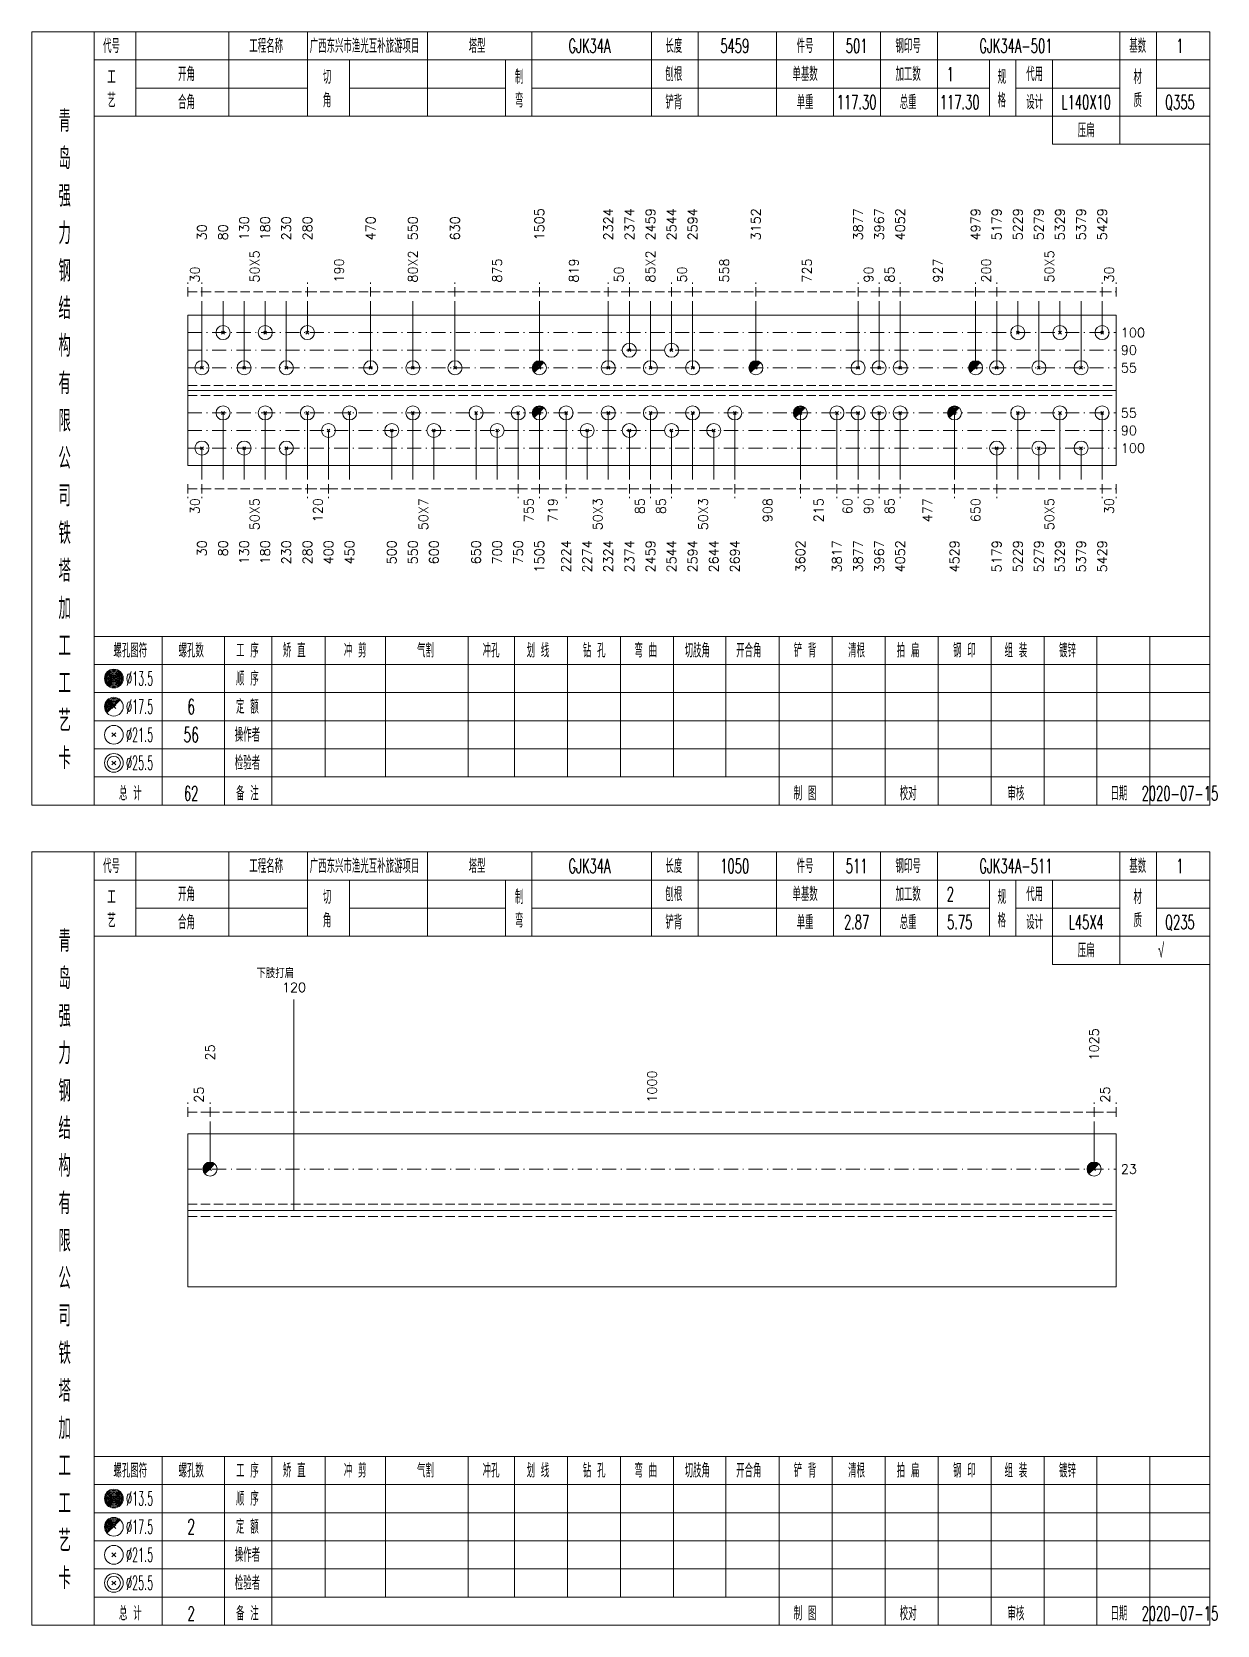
# Model space of a CAD drawing. Extents: x 0 to 2606, y -377 to 6479.
# Drawn here: x 1829.8 to 2082.7, y 4375 to 4715 of the extents above; entities that cross this region are included whole.
import ezdxf
from ezdxf.enums import TextEntityAlignment as Align

# ---------------------------------------------------------------- set-up
doc = ezdxf.new("R2010")
doc.units = 0
doc.header["$MEASUREMENT"] = 0
doc.linetypes.add('一点画线', pattern=[5.2, 3, -1, 0.2, -1])
doc.linetypes.add('虚线', pattern=[2.75, 2, -0.75])
doc.layers.get('0').update_dxf_attribs({"linetype": 'CONTINUOUS', "lineweight": 25})
for name, color, linetype, lineweight in [('1', 7, 'CONTINUOUS', 25), ('2', 7, 'CONTINUOUS', 25), ('4', 7, 'CONTINUOUS', 25)]:
    doc.layers.add(name, color=color, linetype=linetype, lineweight=lineweight)
doc.styles.get("Standard").update_dxf_attribs({"font": 'simplex.shx', "width": 0.7, "height": 3, "bigfont": 'gbhzfs.shx'})

msp = doc.modelspace()

# ---------------------------------------------------------------- linework, layer by layer
at = {"color": 8, "linetype": '虚线', "lineweight": 9}
for p, q in [((1863.1, 4658.5), (1863.1, 4661.5)), ((1866.1, 4658.5), (1866.1, 4661.5)), ((1866.1, 4658.5), (1866.1, 4661.5)), ((1888.6, 4658.5), (1888.6, 4661.5)), ((1888.6, 4658.5), (1888.6, 4661.5)), ((1902.1, 4658.5), (1902.1, 4661.5)), ((1902.1, 4658.5), (1902.1, 4661.5)), ((1920.1, 4658.5), (1920.1, 4661.5)), ((1920.1, 4658.5), (1920.1, 4661.5)), ((1938.1, 4658.5), (1938.1, 4661.5)), ((1938.1, 4658.5), (1938.1, 4661.5)), ((1952.81, 4658.5), (1952.81, 4661.5)), ((1952.81, 4658.5), (1952.81, 4661.5)), ((1957.31, 4658.5), (1957.31, 4661.5)), ((1957.31, 4658.5), (1957.31, 4661.5)), ((1966.31, 4658.5), (1966.31, 4661.5)), ((1966.31, 4658.5), (1966.31, 4661.5)), ((1970.81, 4658.5), (1970.81, 4661.5)), ((1970.81, 4658.5), (1970.81, 4661.5)), ((1984.31, 4658.5), (1984.31, 4661.5)), ((1984.31, 4658.5), (1984.31, 4661.5)), ((2006.11, 4658.5), (2006.11, 4661.5)), ((2006.11, 4658.5), (2006.11, 4661.5)), ((2010.61, 4658.5), (2010.61, 4661.5)), ((2010.61, 4658.5), (2010.61, 4661.5)), ((2015.11, 4658.5), (2015.11, 4661.5)), ((2015.11, 4658.5), (2015.11, 4661.5)), ((2031.2, 4658.5), (2031.2, 4661.5)), ((2031.2, 4658.5), (2031.2, 4661.5)), ((2035.7, 4658.5), (2035.7, 4661.5)), ((2035.7, 4658.5), (2035.7, 4661.5)), ((2058.2, 4658.5), (2058.2, 4661.5)), ((2058.2, 4658.5), (2058.2, 4661.5)), ((2061.2, 4658.5), (2061.2, 4661.5)), ((1863.1, 4659.5), (1866.1, 4659.5)), ((1866.1, 4659.5), (1888.6, 4659.5)), ((1888.6, 4659.5), (1902.1, 4659.5)), ((1902.1, 4659.5), (1920.1, 4659.5)), ((1920.1, 4659.5), (1938.1, 4659.5)), ((1938.1, 4659.5), (1952.81, 4659.5)), ((1952.81, 4659.5), (1957.31, 4659.5)), ((1957.31, 4659.5), (1966.31, 4659.5)), ((1966.31, 4659.5), (1970.81, 4659.5)), ((1970.81, 4659.5), (1984.31, 4659.5)), ((1984.31, 4659.5), (2006.11, 4659.5)), ((2006.11, 4659.5), (2010.61, 4659.5)), ((2010.61, 4659.5), (2015.11, 4659.5)), ((2015.11, 4659.5), (2031.2, 4659.5)), ((2031.2, 4659.5), (2035.7, 4659.5)), ((2035.7, 4659.5), (2058.2, 4659.5)), ((2058.2, 4659.5), (2061.2, 4659.5)), ((1863.1, 4618.5), (1863.1, 4615.5)), ((1863.1, 4617.5), (1866.1, 4617.5)), ((1866.1, 4618.5), (1866.1, 4615.5)), ((1866.1, 4618.5), (1866.1, 4615.5)), ((1866.1, 4617.5), (1888.6, 4617.5)), ((1888.6, 4618.5), (1888.6, 4615.5)), ((1888.6, 4618.5), (1888.6, 4615.5)), ((1888.6, 4617.5), (1893.1, 4617.5)), ((1893.1, 4618.5), (1893.1, 4615.5)), ((1893.1, 4618.5), (1893.1, 4615.5)), ((1893.1, 4617.5), (1933.6, 4617.5)), ((1933.6, 4618.5), (1933.6, 4615.5)), ((1933.6, 4618.5), (1933.6, 4615.5)), ((1933.6, 4617.5), (1938.1, 4617.5)), ((1938.1, 4618.5), (1938.1, 4615.5)), ((1938.1, 4618.5), (1938.1, 4615.5)), ((1938.1, 4617.5), (1943.81, 4617.5)), ((1943.81, 4618.5), (1943.81, 4615.5)), ((1943.81, 4618.5), (1943.81, 4615.5)), ((1943.81, 4617.5), (1957.31, 4617.5)), ((1957.31, 4618.5), (1957.31, 4615.5)), ((1957.31, 4618.5), (1957.31, 4615.5)), ((1957.31, 4617.5), (1961.81, 4617.5)), ((1961.81, 4618.5), (1961.81, 4615.5)), ((1961.81, 4618.5), (1961.81, 4615.5)), ((1961.81, 4617.5), (1966.31, 4617.5)), ((1966.31, 4618.5), (1966.31, 4615.5)), ((1966.31, 4618.5), (1966.31, 4615.5)), ((1966.31, 4617.5), (1979.81, 4617.5)), ((1979.81, 4618.5), (1979.81, 4615.5)), ((1979.81, 4618.5), (1979.81, 4615.5)), ((1979.81, 4617.5), (1993.81, 4617.5)), ((1993.81, 4618.5), (1993.81, 4615.5)), ((1993.81, 4618.5), (1993.81, 4615.5)), ((1993.81, 4617.5), (2001.61, 4617.5)), ((2001.61, 4618.5), (2001.61, 4615.5)), ((2001.61, 4618.5), (2001.61, 4615.5)), ((2001.61, 4617.5), (2006.11, 4617.5)), ((2006.11, 4618.5), (2006.11, 4615.5)), ((2006.11, 4618.5), (2006.11, 4615.5)), ((2006.11, 4617.5), (2010.61, 4617.5)), ((2010.61, 4618.5), (2010.61, 4615.5)), ((2010.61, 4618.5), (2010.61, 4615.5)), ((2010.61, 4617.5), (2015.11, 4617.5)), ((2015.11, 4618.5), (2015.11, 4615.5)), ((2015.11, 4618.5), (2015.11, 4615.5)), ((2015.11, 4617.5), (2026.7, 4617.5)), ((2026.7, 4618.5), (2026.7, 4615.5)), ((2026.7, 4618.5), (2026.7, 4615.5)), ((2026.7, 4617.5), (2035.7, 4617.5)), ((2035.7, 4618.5), (2035.7, 4615.5)), ((2035.7, 4618.5), (2035.7, 4615.5)), ((2035.7, 4617.5), (2058.2, 4617.5)), ((2058.2, 4618.5), (2058.2, 4615.5)), ((2058.2, 4618.5), (2058.2, 4615.5)), ((2058.2, 4617.5), (2061.2, 4617.5)), ((2061.2, 4618.5), (2061.2, 4615.5)), ((1863.1, 4483.5), (1863.1, 4486.5)), ((1867.82, 4483.5), (1867.82, 4486.5)), ((1867.82, 4483.5), (1867.82, 4486.5)), ((2056.48, 4483.5), (2056.48, 4486.5)), ((2056.48, 4483.5), (2056.48, 4486.5)), ((2061.2, 4483.5), (2061.2, 4486.5)), ((1863.1, 4484.5), (1867.82, 4484.5)), ((1867.82, 4484.5), (2056.48, 4484.5)), ((2056.48, 4484.5), (2061.2, 4484.5))]:
    msp.add_line(p, q, dxfattribs=at)
at = {"color": 7, "linetype": 'Continuous', "lineweight": 13}
for p, q in [((1866.1, 4643.32), (1866.1, 4657.5)), ((1870.6, 4650.82), (1870.6, 4657.5)), ((1875.1, 4643.32), (1875.1, 4657.5)), ((1879.6, 4650.82), (1879.6, 4657.5)), ((1884.1, 4643.32), (1884.1, 4657.5)), ((1888.6, 4650.82), (1888.6, 4657.5)), ((1902.1, 4643.32), (1902.1, 4657.5)), ((1911.1, 4643.32), (1911.1, 4657.5)), ((1920.1, 4643.32), (1920.1, 4657.5)), ((1938.1, 4643.32), (1938.1, 4657.5)), ((1952.81, 4643.32), (1952.81, 4657.5)), ((1957.31, 4647.07), (1957.31, 4657.5)), ((1961.81, 4643.32), (1961.81, 4657.5)), ((1966.31, 4647.07), (1966.31, 4657.5)), ((1970.81, 4643.32), (1970.81, 4657.5)), ((1984.31, 4643.32), (1984.31, 4657.5)), ((2006.11, 4643.32), (2006.11, 4657.5)), ((2010.61, 4643.32), (2010.61, 4657.5)), ((2015.11, 4643.32), (2015.11, 4657.5)), ((2031.2, 4643.32), (2031.2, 4657.5)), ((2035.7, 4643.32), (2035.7, 4657.5)), ((2040.2, 4650.82), (2040.2, 4657.5)), ((2044.7, 4643.32), (2044.7, 4657.5)), ((2049.2, 4650.82), (2049.2, 4657.5)), ((2053.7, 4643.32), (2053.7, 4657.5)), ((2058.2, 4650.82), (2058.2, 4657.5)), ((1870.3, 4650.52), (1870.9, 4651.12)), ((1870.9, 4650.52), (1870.3, 4651.12)), ((1879.3, 4650.52), (1879.9, 4651.12)), ((1879.9, 4650.52), (1879.3, 4651.12)), ((1888.3, 4650.52), (1888.9, 4651.12)), ((1888.9, 4650.52), (1888.3, 4651.12)), ((2039.9, 4650.52), (2040.5, 4651.12)), ((2040.5, 4650.52), (2039.9, 4651.12)), ((2048.9, 4650.52), (2049.5, 4651.12)), ((2049.5, 4650.52), (2048.9, 4651.12)), ((2057.9, 4650.52), (2058.5, 4651.12)), ((2058.5, 4650.52), (2057.9, 4651.12)), ((1957.01, 4646.77), (1957.61, 4647.37)), ((1957.61, 4646.77), (1957.01, 4647.37)), ((1966.01, 4646.77), (1966.61, 4647.37)), ((1966.61, 4646.77), (1966.01, 4647.37)), ((1865.8, 4643.02), (1866.4, 4643.62)), ((1866.4, 4643.02), (1865.8, 4643.62)), ((1874.8, 4643.02), (1875.4, 4643.62)), ((1875.4, 4643.02), (1874.8, 4643.62)), ((1883.8, 4643.02), (1884.4, 4643.62)), ((1884.4, 4643.02), (1883.8, 4643.62)), ((1901.8, 4643.02), (1902.4, 4643.62)), ((1902.4, 4643.02), (1901.8, 4643.62)), ((1910.8, 4643.02), (1911.4, 4643.62)), ((1911.4, 4643.02), (1910.8, 4643.62)), ((1919.8, 4643.02), (1920.4, 4643.62)), ((1920.4, 4643.02), (1919.8, 4643.62)), ((1952.51, 4643.02), (1953.11, 4643.62)), ((1953.11, 4643.02), (1952.51, 4643.62)), ((1961.51, 4643.02), (1962.11, 4643.62)), ((1962.11, 4643.02), (1961.51, 4643.62)), ((1970.51, 4643.02), (1971.11, 4643.62)), ((1971.11, 4643.02), (1970.51, 4643.62)), ((2005.81, 4643.02), (2006.41, 4643.62)), ((2006.41, 4643.02), (2005.81, 4643.62)), ((2010.31, 4643.02), (2010.91, 4643.62)), ((2010.91, 4643.02), (2010.31, 4643.62)), ((2014.81, 4643.02), (2015.41, 4643.62)), ((2015.41, 4643.02), (2014.81, 4643.62)), ((2035.4, 4643.02), (2036, 4643.62)), ((2036, 4643.02), (2035.4, 4643.62)), ((2044.4, 4643.02), (2045, 4643.62)), ((2045, 4643.02), (2044.4, 4643.62)), ((2053.4, 4643.02), (2054, 4643.62)), ((2054, 4643.02), (2053.4, 4643.62)), ((1870.6, 4633.68), (1870.6, 4619.5)), ((1879.6, 4633.68), (1879.6, 4619.5)), ((1888.6, 4633.68), (1888.6, 4619.5)), ((1897.6, 4633.68), (1897.6, 4619.5)), ((1911.1, 4633.68), (1911.1, 4619.5)), ((1924.6, 4633.68), (1924.6, 4619.5)), ((1933.6, 4633.68), (1933.6, 4619.5)), ((1938.1, 4633.68), (1938.1, 4619.5)), ((1943.81, 4633.68), (1943.81, 4619.5)), ((1952.81, 4633.68), (1952.81, 4619.5)), ((1961.81, 4633.68), (1961.81, 4619.5)), ((1970.81, 4633.68), (1970.81, 4619.5)), ((1979.81, 4633.68), (1979.81, 4619.5)), ((1993.81, 4633.68), (1993.81, 4619.5)), ((2001.61, 4633.68), (2001.61, 4619.5)), ((2006.11, 4633.68), (2006.11, 4619.5)), ((2010.61, 4633.68), (2010.61, 4619.5)), ((2015.11, 4633.68), (2015.11, 4619.5)), ((2026.7, 4633.68), (2026.7, 4619.5)), ((2040.2, 4633.68), (2040.2, 4619.5)), ((2049.2, 4633.68), (2049.2, 4619.5)), ((2058.2, 4633.68), (2058.2, 4619.5)), ((1893.1, 4629.93), (1893.1, 4619.5)), ((1906.6, 4629.93), (1906.6, 4619.5)), ((1915.6, 4629.93), (1915.6, 4619.5)), ((1929.1, 4629.93), (1929.1, 4619.5)), ((1948.31, 4629.93), (1948.31, 4619.5)), ((1957.31, 4629.93), (1957.31, 4619.5)), ((1966.31, 4629.93), (1966.31, 4619.5)), ((1975.31, 4629.93), (1975.31, 4619.5)), ((1866.1, 4626.18), (1866.1, 4619.5)), ((1875.1, 4626.18), (1875.1, 4619.5)), ((1884.1, 4626.18), (1884.1, 4619.5)), ((2035.7, 4626.18), (2035.7, 4619.5)), ((2044.7, 4626.18), (2044.7, 4619.5)), ((2053.7, 4626.18), (2053.7, 4619.5)), ((1867.82, 4472.33), (1867.82, 4482.5)), ((2056.48, 4472.33), (2056.48, 4482.5))]:
    msp.add_line(p, q, dxfattribs=at)
at = {"color": 7, "linetype": 'Continuous', "lineweight": 18}
for p, q in [((1863.1, 4654.57), (1863.1, 4622.43)), ((1863.1, 4654.57), (2061.2, 4654.57)), ((2061.2, 4654.57), (2061.2, 4622.43)), ((1863.1, 4638.5), (2061.2, 4638.5)), ((1863.1, 4479.83), (1863.1, 4447.17)), ((1863.1, 4479.83), (2061.2, 4479.83)), ((2061.2, 4479.83), (2061.2, 4447.17)), ((1863.1, 4463.5), (2061.2, 4463.5))]:
    msp.add_line(p, q, dxfattribs=at)
at = {"color": 3, "linetype": '一点画线', "lineweight": 13}
for p, q in [((1863.1, 4650.82), (2061.2, 4650.82)), ((1863.1, 4647.07), (2061.2, 4647.07)), ((1863.1, 4643.32), (2061.2, 4643.32)), ((1863.1, 4633.68), (2061.2, 4633.68)), ((1863.1, 4629.93), (2061.2, 4629.93)), ((1863.1, 4626.18), (2061.2, 4626.18)), ((1863.1, 4472.33), (2061.2, 4472.33))]:
    msp.add_line(p, q, dxfattribs=at)
at = {"color": 7, "linetype": 'Continuous', "lineweight": 0}
for p, q in [((1937.8, 4643.02), (1938.4, 4643.62)), ((1937.8, 4643.62), (1938.4, 4643.02)), ((1984.01, 4643.02), (1984.61, 4643.62)), ((1984.01, 4643.62), (1984.61, 4643.02)), ((2030.9, 4643.02), (2031.5, 4643.62)), ((2030.9, 4643.62), (2031.5, 4643.02)), ((1867.52, 4472.03), (1868.12, 4472.63)), ((1867.52, 4472.63), (1868.12, 4472.03)), ((2056.18, 4472.03), (2056.78, 4472.63)), ((2056.18, 4472.63), (2056.78, 4472.03))]:
    msp.add_line(p, q, dxfattribs=at)
at = {"color": 1, "linetype": '虚线', "lineweight": 18}
for p, q in [((1863.1, 4639.57), (2061.2, 4639.57)), ((1863.1, 4637.43), (2061.2, 4637.43)), ((1863.1, 4464.83), (2061.2, 4464.83)), ((1863.1, 4462.17), (2061.2, 4462.17))]:
    msp.add_line(p, q, dxfattribs=at)
at = {"color": 7, "linetype": 'Continuous', "lineweight": 13}
for centre in [(1870.6, 4650.82), (1879.6, 4650.82), (1888.6, 4650.82), (2040.2, 4650.82), (2049.2, 4650.82), (2058.2, 4650.82), (1957.31, 4647.07), (1966.31, 4647.07), (1866.1, 4643.32), (1875.1, 4643.32), (1884.1, 4643.32), (1902.1, 4643.32), (1911.1, 4643.32), (1920.1, 4643.32), (1938.1, 4643.32), (1952.81, 4643.32), (1961.81, 4643.32), (1970.81, 4643.32), (1984.31, 4643.32), (2006.11, 4643.32), (2010.61, 4643.32), (2015.11, 4643.32), (2031.2, 4643.32), (2035.7, 4643.32), (2044.7, 4643.32), (2053.7, 4643.32), (1867.82, 4472.33), (2056.48, 4472.33)]:
    msp.add_circle(centre, 1.5, dxfattribs=at)
for centre, radius in [((1938.1, 4643.32), 1.35), ((1938.1, 4643.32), 1.2), ((1984.31, 4643.32), 1.35), ((1984.31, 4643.32), 1.2), ((2031.2, 4643.32), 1.35), ((2031.2, 4643.32), 1.2), ((1938.1, 4643.32), 1.05), ((1938.1, 4643.32), 0.9), ((1938.1, 4643.32), 0.75), ((1938.1, 4643.32), 0.6), ((1938.1, 4643.32), 0.45), ((1938.1, 4643.32), 0.3), ((1938.1, 4643.32), 0.15), ((1984.31, 4643.32), 1.05), ((1984.31, 4643.32), 0.9), ((1984.31, 4643.32), 0.75), ((1984.31, 4643.32), 0.6), ((1984.31, 4643.32), 0.45), ((1984.31, 4643.32), 0.3), ((1984.31, 4643.32), 0.15), ((2031.2, 4643.32), 1.05), ((2031.2, 4643.32), 0.9), ((2031.2, 4643.32), 0.75), ((2031.2, 4643.32), 0.6), ((2031.2, 4643.32), 0.45), ((2031.2, 4643.32), 0.3), ((2031.2, 4643.32), 0.15), ((1867.82, 4472.33), 1.35), ((1867.82, 4472.33), 1.2), ((1867.82, 4472.33), 1.05), ((1867.82, 4472.33), 0.9), ((1867.82, 4472.33), 0.75), ((1867.82, 4472.33), 0.6), ((1867.82, 4472.33), 0.45), ((1867.82, 4472.33), 0.3), ((1867.82, 4472.33), 0.15), ((2056.48, 4472.33), 1.35), ((2056.48, 4472.33), 1.2), ((2056.48, 4472.33), 1.05), ((2056.48, 4472.33), 0.9), ((2056.48, 4472.33), 0.75), ((2056.48, 4472.33), 0.6), ((2056.48, 4472.33), 0.45), ((2056.48, 4472.33), 0.3), ((2056.48, 4472.33), 0.15)]:
    msp.add_arc(centre, radius, 45, 225, dxfattribs=at)
at = {"layer": '1', "color": 7, "linetype": 'Continuous', "lineweight": 13}
for p, q in [((1870.3, 4633.38), (1870.9, 4633.98)), ((1870.9, 4633.38), (1870.3, 4633.98)), ((1879.3, 4633.38), (1879.9, 4633.98)), ((1879.9, 4633.38), (1879.3, 4633.98)), ((1888.3, 4633.38), (1888.9, 4633.98)), ((1888.9, 4633.38), (1888.3, 4633.98)), ((1897.3, 4633.38), (1897.9, 4633.98)), ((1897.9, 4633.38), (1897.3, 4633.98)), ((1910.8, 4633.38), (1911.4, 4633.98)), ((1911.4, 4633.38), (1910.8, 4633.98)), ((1924.3, 4633.38), (1924.9, 4633.98)), ((1924.9, 4633.38), (1924.3, 4633.98)), ((1933.3, 4633.38), (1933.9, 4633.98)), ((1933.9, 4633.38), (1933.3, 4633.98)), ((1943.51, 4633.38), (1944.11, 4633.98)), ((1944.11, 4633.38), (1943.51, 4633.98)), ((1952.51, 4633.38), (1953.11, 4633.98)), ((1953.11, 4633.38), (1952.51, 4633.98)), ((1961.51, 4633.38), (1962.11, 4633.98)), ((1962.11, 4633.38), (1961.51, 4633.98)), ((1970.51, 4633.38), (1971.11, 4633.98)), ((1971.11, 4633.38), (1970.51, 4633.98)), ((1979.51, 4633.38), (1980.11, 4633.98)), ((1980.11, 4633.38), (1979.51, 4633.98)), ((2001.31, 4633.38), (2001.91, 4633.98)), ((2001.91, 4633.38), (2001.31, 4633.98)), ((2005.81, 4633.38), (2006.41, 4633.98)), ((2006.41, 4633.38), (2005.81, 4633.98)), ((2010.31, 4633.38), (2010.91, 4633.98)), ((2010.91, 4633.38), (2010.31, 4633.98)), ((2014.81, 4633.38), (2015.41, 4633.98)), ((2015.41, 4633.38), (2014.81, 4633.98)), ((2039.9, 4633.38), (2040.5, 4633.98)), ((2040.5, 4633.38), (2039.9, 4633.98)), ((2048.9, 4633.38), (2049.5, 4633.98)), ((2049.5, 4633.38), (2048.9, 4633.98)), ((2057.9, 4633.38), (2058.5, 4633.98)), ((2058.5, 4633.38), (2057.9, 4633.98)), ((1892.8, 4629.63), (1893.4, 4630.23)), ((1893.4, 4629.63), (1892.8, 4630.23)), ((1906.3, 4629.63), (1906.9, 4630.23)), ((1906.9, 4629.63), (1906.3, 4630.23)), ((1915.3, 4629.63), (1915.9, 4630.23)), ((1915.9, 4629.63), (1915.3, 4630.23)), ((1928.8, 4629.63), (1929.4, 4630.23)), ((1929.4, 4629.63), (1928.8, 4630.23)), ((1948.01, 4629.63), (1948.61, 4630.23)), ((1948.61, 4629.63), (1948.01, 4630.23)), ((1957.01, 4629.63), (1957.61, 4630.23)), ((1957.61, 4629.63), (1957.01, 4630.23)), ((1966.01, 4629.63), (1966.61, 4630.23)), ((1966.61, 4629.63), (1966.01, 4630.23)), ((1975.01, 4629.63), (1975.61, 4630.23)), ((1975.61, 4629.63), (1975.01, 4630.23)), ((1865.8, 4625.88), (1866.4, 4626.48)), ((1866.4, 4625.88), (1865.8, 4626.48)), ((1874.8, 4625.88), (1875.4, 4626.48)), ((1875.4, 4625.88), (1874.8, 4626.48)), ((1883.8, 4625.88), (1884.4, 4626.48)), ((1884.4, 4625.88), (1883.8, 4626.48)), ((2035.4, 4625.88), (2036, 4626.48)), ((2036, 4625.88), (2035.4, 4626.48)), ((2044.4, 4625.88), (2045, 4626.48)), ((2045, 4625.88), (2044.4, 4626.48)), ((2053.4, 4625.88), (2054, 4626.48)), ((2054, 4625.88), (2053.4, 4626.48))]:
    msp.add_line(p, q, dxfattribs=at)
at = {"layer": '1', "color": 7, "linetype": 'Continuous', "lineweight": 0}
for p, q in [((1937.8, 4633.38), (1938.4, 4633.98)), ((1937.8, 4633.98), (1938.4, 4633.38)), ((1993.51, 4633.38), (1994.11, 4633.98)), ((1993.51, 4633.98), (1994.11, 4633.38)), ((2026.4, 4633.38), (2027, 4633.98)), ((2026.4, 4633.98), (2027, 4633.38))]:
    msp.add_line(p, q, dxfattribs=at)
at = {"layer": '1', "color": 7, "linetype": 'Continuous', "lineweight": 18}
for p, q in [((1863.1, 4622.43), (2061.2, 4622.43)), ((1863.1, 4447.17), (2061.2, 4447.17))]:
    msp.add_line(p, q, dxfattribs=at)
at = {"layer": '1', "color": 7, "linetype": 'Continuous', "lineweight": 13}
for centre in [(1870.6, 4633.68), (1879.6, 4633.68), (1888.6, 4633.68), (1897.6, 4633.68), (1911.1, 4633.68), (1924.6, 4633.68), (1933.6, 4633.68), (1938.1, 4633.68), (1943.81, 4633.68), (1952.81, 4633.68), (1961.81, 4633.68), (1970.81, 4633.68), (1979.81, 4633.68), (1993.81, 4633.68), (2001.61, 4633.68), (2006.11, 4633.68), (2010.61, 4633.68), (2015.11, 4633.68), (2026.7, 4633.68), (2040.2, 4633.68), (2049.2, 4633.68), (2058.2, 4633.68), (1893.1, 4629.93), (1906.6, 4629.93), (1915.6, 4629.93), (1929.1, 4629.93), (1948.31, 4629.93), (1957.31, 4629.93), (1966.31, 4629.93), (1975.31, 4629.93), (1866.1, 4626.18), (1875.1, 4626.18), (1884.1, 4626.18), (2035.7, 4626.18), (2044.7, 4626.18), (2053.7, 4626.18)]:
    msp.add_circle(centre, 1.5, dxfattribs=at)
for centre, radius in [((1938.1, 4633.68), 1.35), ((1938.1, 4633.68), 1.2), ((1938.1, 4633.68), 1.05), ((1938.1, 4633.68), 0.9), ((1938.1, 4633.68), 0.75), ((1938.1, 4633.68), 0.6), ((1993.81, 4633.68), 1.35), ((1993.81, 4633.68), 1.2), ((1993.81, 4633.68), 1.05), ((1993.81, 4633.68), 0.9), ((1993.81, 4633.68), 0.75), ((1993.81, 4633.68), 0.6), ((2026.7, 4633.68), 1.35), ((2026.7, 4633.68), 1.2), ((2026.7, 4633.68), 1.05), ((2026.7, 4633.68), 0.9), ((2026.7, 4633.68), 0.75), ((2026.7, 4633.68), 0.6), ((1938.1, 4633.68), 0.45), ((1938.1, 4633.68), 0.3), ((1938.1, 4633.68), 0.15), ((1993.81, 4633.68), 0.45), ((1993.81, 4633.68), 0.3), ((1993.81, 4633.68), 0.15), ((2026.7, 4633.68), 0.45), ((2026.7, 4633.68), 0.3), ((2026.7, 4633.68), 0.15)]:
    msp.add_arc(centre, radius, 45, 225, dxfattribs=at)
at = {"layer": '2', "color": 7, "linetype": 'Continuous', "lineweight": 13}
msp.add_line((1885.74, 4463.5), (1885.74, 4508.5), dxfattribs=at)
at = {"layer": '4', "color": 1, "linetype": 'Continuous', "lineweight": 18}
for p, q in [((1843.1, 4550), (1843.1, 4715)), ((1852, 4697), (1852, 4715)), ((1871.8, 4697), (1871.8, 4715)), ((1888.6, 4697), (1888.6, 4715)), ((1914.2, 4697), (1914.2, 4715)), ((1936.5, 4697), (1936.5, 4715)), ((1962, 4697), (1962, 4715)), ((1972, 4697), (1972, 4715)), ((1988.7, 4697), (1988.7, 4715)), ((2000.9, 4697), (2000.9, 4715)), ((2010.9, 4697), (2010.9, 4715)), ((2023.1, 4697), (2023.1, 4715)), ((2062, 4691), (2062, 4715)), ((2069.8, 4697), (2069.8, 4715)), ((1843.1, 4709), (2081.2, 4709)), ((1897.6, 4697), (1897.6, 4709)), ((1930.9, 4697), (1930.9, 4709)), ((2034.2, 4697), (2034.2, 4709)), ((2039.8, 4697), (2039.8, 4709)), ((2047.6, 4691), (2047.6, 4709)), ((1852, 4703), (1888.6, 4703)), ((1897.6, 4703), (1930.9, 4703)), ((1936.5, 4703), (2034.2, 4703)), ((2039.8, 4703), (2062, 4703)), ((2069.8, 4703), (2081.2, 4703)), ((1843.1, 4697), (2081.2, 4697)), ((2047.6, 4691), (2081.2, 4691)), ((1843.1, 4586), (2081.2, 4586)), ((1857.6, 4550), (1857.6, 4586)), ((1870.9, 4550), (1870.9, 4586)), ((1881, 4550), (1881, 4586)), ((1892.4, 4556), (1892.4, 4586)), ((1905.3, 4556), (1905.3, 4586)), ((1922.9, 4556), (1922.9, 4586)), ((1932.8, 4556), (1932.8, 4586)), ((1944.1, 4556), (1944.1, 4586)), ((1955.4, 4556), (1955.4, 4586)), ((1966.7, 4556), (1966.7, 4586)), ((1977.9, 4556), (1977.9, 4586)), ((1989.3, 4556), (1989.3, 4586)), ((2000.6, 4556), (2000.6, 4586)), ((2011.9, 4556), (2011.9, 4586)), ((2023.2, 4556), (2023.2, 4586)), ((2034.5, 4556), (2034.5, 4586)), ((2045.8, 4556), (2045.8, 4586)), ((2057.1, 4556), (2057.1, 4586)), ((2068.4, 4556), (2068.4, 4586)), ((1843.1, 4580), (2081.2, 4580)), ((1843.1, 4574), (2081.2, 4574)), ((1843.1, 4568), (2081.2, 4568)), ((1843.1, 4562), (2081.2, 4562)), ((1843.1, 4556), (2081.2, 4556)), ((1989.3, 4550), (1989.3, 4556)), ((2000.6, 4550), (2000.6, 4556)), ((2011.9, 4550), (2011.9, 4556)), ((2023.2, 4550), (2023.2, 4556)), ((2034.5, 4550), (2034.5, 4556)), ((2045.8, 4550), (2045.8, 4556)), ((2057.1, 4550), (2057.1, 4556)), ((2068.4, 4550), (2068.4, 4556)), ((1843.1, 4375), (1843.1, 4540)), ((1852, 4522), (1852, 4540)), ((1871.8, 4522), (1871.8, 4540)), ((1888.6, 4522), (1888.6, 4540)), ((1914.2, 4522), (1914.2, 4540)), ((1936.5, 4522), (1936.5, 4540)), ((1962, 4522), (1962, 4540)), ((1972, 4522), (1972, 4540)), ((1988.7, 4522), (1988.7, 4540)), ((2000.9, 4522), (2000.9, 4540)), ((2010.9, 4522), (2010.9, 4540)), ((2023.1, 4522), (2023.1, 4540)), ((2062, 4516), (2062, 4540)), ((2069.8, 4522), (2069.8, 4540)), ((1843.1, 4534), (2081.2, 4534)), ((1897.6, 4522), (1897.6, 4534)), ((1930.9, 4522), (1930.9, 4534)), ((2034.2, 4522), (2034.2, 4534)), ((2039.8, 4522), (2039.8, 4534)), ((2047.6, 4516), (2047.6, 4534)), ((1852, 4528), (1888.6, 4528)), ((1897.6, 4528), (1930.9, 4528)), ((1936.5, 4528), (2034.2, 4528)), ((2039.8, 4528), (2062, 4528)), ((2069.8, 4528), (2081.2, 4528)), ((1843.1, 4522), (2081.2, 4522)), ((2047.6, 4516), (2081.2, 4516)), ((1843.1, 4411), (2081.2, 4411)), ((1857.6, 4375), (1857.6, 4411)), ((1870.9, 4375), (1870.9, 4411)), ((1881, 4375), (1881, 4411)), ((1892.4, 4381), (1892.4, 4411)), ((1905.3, 4381), (1905.3, 4411)), ((1922.9, 4381), (1922.9, 4411)), ((1932.8, 4381), (1932.8, 4411)), ((1944.1, 4381), (1944.1, 4411)), ((1955.4, 4381), (1955.4, 4411)), ((1966.7, 4381), (1966.7, 4411)), ((1977.9, 4381), (1977.9, 4411)), ((1989.3, 4381), (1989.3, 4411)), ((2000.6, 4381), (2000.6, 4411)), ((2011.9, 4381), (2011.9, 4411)), ((2023.2, 4381), (2023.2, 4411)), ((2034.5, 4381), (2034.5, 4411)), ((2045.8, 4381), (2045.8, 4411)), ((2057.1, 4381), (2057.1, 4411)), ((2068.4, 4381), (2068.4, 4411)), ((1843.1, 4405), (2081.2, 4405)), ((1843.1, 4399), (2081.2, 4399)), ((1843.1, 4393), (2081.2, 4393)), ((1843.1, 4387), (2081.2, 4387)), ((1843.1, 4381), (2081.2, 4381)), ((1989.3, 4375), (1989.3, 4381)), ((2000.6, 4375), (2000.6, 4381)), ((2011.9, 4375), (2011.9, 4381)), ((2023.2, 4375), (2023.2, 4381)), ((2034.5, 4375), (2034.5, 4381)), ((2045.8, 4375), (2045.8, 4381)), ((2057.1, 4375), (2057.1, 4381)), ((2068.4, 4375), (2068.4, 4381))]:
    msp.add_line(p, q, dxfattribs=at)
at = {"layer": '4', "color": 7, "linetype": 'Continuous', "lineweight": 13}
for p, q in [((1847.1, 4576.8), (1847.5, 4577.2)), ((1847.5, 4576.8), (1847.1, 4577.2)), ((1846.9, 4564.6), (1847.7, 4565.4)), ((1847.7, 4564.6), (1846.9, 4565.4)), ((1846.9, 4558.6), (1847.7, 4559.4)), ((1847.7, 4558.6), (1846.9, 4559.4)), ((1847.1, 4401.8), (1847.5, 4402.2)), ((1847.5, 4401.8), (1847.1, 4402.2)), ((1846.9, 4389.6), (1847.7, 4390.4)), ((1847.7, 4389.6), (1846.9, 4390.4)), ((1846.9, 4383.6), (1847.7, 4384.4)), ((1847.7, 4383.6), (1846.9, 4384.4))]:
    msp.add_line(p, q, dxfattribs=at)
at = {"layer": '4', "color": 7, "linetype": 'Continuous', "lineweight": 0}
for p, q in [((1846.9, 4570.6), (1847.7, 4571.4)), ((1846.9, 4571.4), (1847.7, 4570.6)), ((1846.9, 4395.6), (1847.7, 4396.4)), ((1846.9, 4396.4), (1847.7, 4395.6))]:
    msp.add_line(p, q, dxfattribs=at)
at = {"layer": '4', "color": 1, "linetype": 'Continuous', "lineweight": 18}
for points in [[(1829.8, 4715), (1829.8, 4550), (2081.2, 4550), (2081.2, 4715)], [(1829.8, 4540), (1829.8, 4375), (2081.2, 4375), (2081.2, 4540)]]:
    msp.add_lwpolyline(points, close=True, dxfattribs=at)
at = {"layer": '4', "color": 7, "linetype": 'Continuous', "lineweight": 13}
for centre, radius in [((1847.3, 4577), 2), ((1847.3, 4577), 1.8), ((1847.3, 4577), 1.6), ((1847.3, 4577), 1.4), ((1847.3, 4577), 1.2), ((1847.3, 4577), 1), ((1847.3, 4577), 0.8), ((1847.3, 4577), 0.6), ((1847.3, 4577), 0.4), ((1847.3, 4577), 0.2), ((1847.3, 4571), 2), ((1847.3, 4565), 2), ((1847.3, 4559), 2), ((1847.3, 4559), 1.4), ((1847.3, 4402), 2), ((1847.3, 4402), 1.8), ((1847.3, 4402), 1.6), ((1847.3, 4402), 1.4), ((1847.3, 4402), 1.2), ((1847.3, 4402), 1), ((1847.3, 4402), 0.8), ((1847.3, 4402), 0.6), ((1847.3, 4402), 0.4), ((1847.3, 4402), 0.2), ((1847.3, 4396), 2), ((1847.3, 4390), 2), ((1847.3, 4384), 2), ((1847.3, 4384), 1.4)]:
    msp.add_circle(centre, radius, dxfattribs=at)
for centre, radius in [((1847.3, 4571), 1.8), ((1847.3, 4571), 1.6), ((1847.3, 4571), 1.4), ((1847.3, 4571), 1.2), ((1847.3, 4571), 1), ((1847.3, 4571), 0.8), ((1847.3, 4571), 0.6), ((1847.3, 4571), 0.4), ((1847.3, 4571), 0.2), ((1847.3, 4396), 1.8), ((1847.3, 4396), 1.6), ((1847.3, 4396), 1.4), ((1847.3, 4396), 1.2), ((1847.3, 4396), 1), ((1847.3, 4396), 0.8), ((1847.3, 4396), 0.6), ((1847.3, 4396), 0.4), ((1847.3, 4396), 0.2)]:
    msp.add_arc(centre, radius, 45, 225, dxfattribs=at)

# ---------------------------------------------------------------- texts
at = {"color": 7, "linetype": 'Continuous', "lineweight": 13}
for s, p in [('130', (1875.1, 4670.5)), ('180', (1879.6, 4670.5)), ('230', (1884.1, 4670.5)), ('280', (1888.6, 4670.5)), ('470', (1902.1, 4670.5)), ('550', (1911.1, 4670.5)), ('630', (1920.1, 4670.5)), ('1505', (1938.1, 4670.5)), ('2324', (1952.81, 4670.5)), ('2374', (1957.31, 4670.5)), ('2459', (1961.81, 4670.5)), ('2544', (1966.31, 4670.5)), ('2594', (1970.81, 4670.5)), ('3152', (1984.31, 4670.5)), ('3877', (2006.11, 4670.5)), ('3967', (2010.61, 4670.5)), ('4052', (2015.11, 4670.5)), ('4979', (2031.2, 4670.5)), ('5179', (2035.7, 4670.5)), ('5229', (2040.2, 4670.5)), ('5279', (2044.7, 4670.5)), ('5329', (2049.2, 4670.5)), ('5379', (2053.7, 4670.5)), ('5429', (2058.2, 4670.5)), ('30', (1866.1, 4670.5)), ('80', (1870.6, 4670.5)), ('1025', (2056.48, 4495.5)), ('25', (1867.82, 4495.5))]:
    msp.add_text(s, height=2, rotation=90, dxfattribs=at).set_placement(p, align=Align.MIDDLE_LEFT)
at = {"color": 8, "linetype": 'Continuous', "lineweight": 9}
for s, p in [('50X5', (1877.35, 4661.5)), ('190', (1895.35, 4661.5)), ('80X2', (1911.1, 4661.5)), ('875', (1929.1, 4661.5)), ('819', (1945.45, 4661.5)), ('85X2', (1961.81, 4661.5)), ('558', (1977.56, 4661.5)), ('725', (1995.21, 4661.5)), ('927', (2023.16, 4661.5)), ('200', (2033.45, 4661.5)), ('50X5', (2046.95, 4661.5)), ('30', (1864.6, 4661.5)), ('50', (1955.06, 4661.5)), ('50', (1968.56, 4661.5)), ('90', (2008.36, 4661.5)), ('85', (2012.86, 4661.5)), ('30', (2059.7, 4661.5)), ('1000', (1962.15, 4486.5)), ('25', (1865.46, 4486.5)), ('25', (2058.84, 4486.5))]:
    msp.add_text(s, height=2, rotation=90, dxfattribs=at).set_placement(p, align=Align.MIDDLE_LEFT)
at = {"color": 7, "linetype": 'Continuous', "lineweight": 13}
for s, p in [('100', (2062.2, 4650.82)), ('90', (2062.2, 4647.07)), ('55', (2062.2, 4643.32)), ('55', (2062.2, 4633.68)), ('90', (2062.2, 4629.93)), ('100', (2062.2, 4626.18)), ('23', (2062.2, 4472.33))]:
    msp.add_text(s, height=2, dxfattribs=at).set_placement(p, align=Align.MIDDLE_LEFT)
at = {"color": 8, "linetype": 'Continuous', "lineweight": 9}
for s, p in [('30', (1864.6, 4615.5)), ('50X5', (1877.35, 4615.5)), ('120', (1890.85, 4615.5)), ('50X7', (1913.35, 4615.5)), ('755', (1935.85, 4615.5)), ('719', (1940.95, 4615.5)), ('50X3', (1950.56, 4615.5)), ('85', (1959.56, 4615.5)), ('85', (1964.06, 4615.5)), ('50X3', (1973.06, 4615.5)), ('908', (1986.81, 4615.5)), ('215', (1997.71, 4615.5)), ('60', (2003.86, 4615.5)), ('90', (2008.36, 4615.5)), ('85', (2012.86, 4615.5)), ('477', (2020.91, 4615.5)), ('650', (2031.2, 4615.5)), ('50X5', (2046.95, 4615.5)), ('30', (2059.7, 4615.5))]:
    msp.add_text(s, height=2, rotation=90, dxfattribs=at).set_placement(p, align=Align.MIDDLE_RIGHT)
at = {"layer": '1', "color": 7, "linetype": 'Continuous', "lineweight": 13}
for s, p in [('30', (1866.1, 4606.5)), ('80', (1870.6, 4606.5)), ('130', (1875.1, 4606.5)), ('180', (1879.6, 4606.5)), ('230', (1884.1, 4606.5)), ('280', (1888.6, 4606.5)), ('400', (1893.1, 4606.5)), ('450', (1897.6, 4606.5)), ('500', (1906.6, 4606.5)), ('550', (1911.1, 4606.5)), ('600', (1915.6, 4606.5)), ('650', (1924.6, 4606.5)), ('700', (1929.1, 4606.5)), ('750', (1933.6, 4606.5)), ('1505', (1938.1, 4606.5)), ('2224', (1943.81, 4606.5)), ('2274', (1948.31, 4606.5)), ('2324', (1952.81, 4606.5)), ('2374', (1957.31, 4606.5)), ('2459', (1961.81, 4606.5)), ('2544', (1966.31, 4606.5)), ('2594', (1970.81, 4606.5)), ('2644', (1975.31, 4606.5)), ('2694', (1979.81, 4606.5)), ('3602', (1993.81, 4606.5)), ('3817', (2001.61, 4606.5)), ('3877', (2006.11, 4606.5)), ('3967', (2010.61, 4606.5)), ('4052', (2015.11, 4606.5)), ('4529', (2026.7, 4606.5)), ('5179', (2035.7, 4606.5)), ('5229', (2040.2, 4606.5)), ('5279', (2044.7, 4606.5)), ('5329', (2049.2, 4606.5)), ('5379', (2053.7, 4606.5)), ('5429', (2058.2, 4606.5))]:
    msp.add_text(s, height=2, rotation=90, dxfattribs=at).set_placement(p, align=Align.MIDDLE_RIGHT)
at = {"layer": '2', "color": 7, "linetype": 'Continuous', "lineweight": 13}
for s, p in [('下肢打扁', (1881.74, 4512.5)), ('120', (1885.74, 4509.5))]:
    msp.add_text(s, height=2, dxfattribs=at).set_placement(p, align=Align.BOTTOM_CENTER)
at = {"layer": '4', "color": 1, "linetype": 'Continuous', "lineweight": 13}
for s, height, width, p in [('代号', 3, 0.6, (1846.8, 4712)), ('工程名称', 3, 0.6, (1879.8, 4712)), ('广西东兴市渔光互补旅游项目', 3, 0.6, (1900.8, 4712)), ('塔型', 3, 0.6, (1924.8, 4712)), ('GJK34A', 3, 0.6, (1948.8, 4712)), ('长度', 3, 0.6, (1966.8, 4712)), ('5459', 3, 0.6, (1979.8, 4712)), ('件号', 3, 0.6, (1994.8, 4712)), ('501', 3, 0.6, (2005.8, 4712)), ('钢印号', 3, 0.6, (2016.8, 4712)), ('GJK34A-501', 3, 0.6, (2039.8, 4712)), ('基数', 3, 0.6, (2065.8, 4712)), ('1', 3, 0.6, (2074.8, 4712)), ('工', 3, 0.6, (1846.8, 4705.4)), ('开角', 3, 0.6, (1862.8, 4706)), ('切', 3, 0.6, (1892.8, 4705.4)), ('制', 3, 0.6, (1933.8, 4705.4)), ('刨根', 3, 0.6, (1966.8, 4706)), ('单基数', 3, 0.6, (1994.8, 4706)), ('加工数', 3, 0.6, (2016.8, 4706)), ('1', 3, 0.6, (2025.8, 4706)), ('规', 3, 0.6, (2036.8, 4705.4)), ('代用', 3, 0.6, (2043.8, 4706)), ('材', 3, 0.6, (2065.8, 4705.4)), ('艺', 3, 0.6, (1846.8, 4700.4)), ('角', 3, 0.6, (1892.8, 4700.4)), ('弯', 3, 0.6, (1933.8, 4700.4)), ('格', 3, 0.6, (2036.8, 4700.4)), ('合角', 3, 0.6, (1862.8, 4700)), ('铲背', 3, 0.6, (1966.8, 4700)), ('单重', 3, 0.6, (1994.8, 4700)), ('117.30', 3, 0.6, (2005.8, 4700)), ('总重', 3, 0.6, (2016.8, 4700)), ('117.30', 3, 0.6, (2027.8, 4700)), ('设计', 3, 0.6, (2043.8, 4700)), ('L140X10', 3, 0.6, (2054.8, 4700)), ('质', 3, 0.6, (2065.8, 4700.4)), ('Q355', 3, 0.6, (2074.8, 4700)), ('青', 4.6, 0.8, (1836.8, 4696)), ('压扁', 3, 0.6, (2054.8, 4694)), ('岛', 4.6, 0.8, (1836.8, 4688)), ('强', 4.6, 0.8, (1836.8, 4680)), ('力', 4.6, 0.8, (1836.8, 4672)), ('钢', 4.6, 0.8, (1836.8, 4664)), ('结', 4.6, 0.8, (1836.8, 4656)), ('构', 4.6, 0.8, (1836.8, 4648)), ('有', 4.6, 0.8, (1836.8, 4640)), ('限', 4.6, 0.8, (1836.8, 4632)), ('公', 4.6, 0.8, (1836.8, 4624)), ('司', 4.6, 0.8, (1836.8, 4616)), ('铁', 4.6, 0.8, (1836.8, 4608)), ('塔', 4.6, 0.8, (1836.8, 4600)), ('加', 4.6, 0.8, (1836.8, 4592)), ('工', 4.6, 0.8, (1836.8, 4584)), ('螺孔图符', 3, 0.6, (1850.8, 4583)), ('螺孔数', 3, 0.6, (1863.8, 4583)), ('工 序', 3, 0.6, (1875.8, 4583)), ('矫 直', 3, 0.6, (1885.8, 4583)), ('冲 剪', 3, 0.6, (1898.8, 4583)), ('气割', 3, 0.6, (1913.8, 4583)), ('冲孔', 3, 0.6, (1927.8, 4583)), ('划 线', 3, 0.6, (1937.8, 4583)), ('钻 孔', 3, 0.6, (1949.8, 4583)), ('弯 曲', 3, 0.6, (1960.8, 4583)), ('切肢角', 3, 0.6, (1971.8, 4583)), ('开合角', 3, 0.6, (1982.8, 4583)), ('铲 背', 3, 0.6, (1994.8, 4583)), ('清根', 3, 0.6, (2005.8, 4583)), ('拍 扁', 3, 0.6, (2016.8, 4583)), ('钢 印', 3, 0.6, (2028.8, 4583)), ('组 装', 3, 0.6, (2039.8, 4583)), ('镀锌', 3, 0.6, (2050.8, 4583)), ('工', 4.6, 0.8, (1836.8, 4576)), ('%%C13.5', 3, 0.5, (1852.8, 4577)), ('顺 序', 3, 0.6, (1875.8, 4577)), ('艺', 4.6, 0.8, (1836.8, 4568)), ('%%C17.5', 3, 0.5, (1852.8, 4571)), ('6', 3.2, 0.6, (1863.8, 4571)), ('定 额', 3, 0.6, (1875.8, 4571)), ('%%C21.5', 3, 0.5, (1852.8, 4565)), ('56', 3.2, 0.6, (1863.8, 4565)), ('操作者', 3, 0.6, (1875.8, 4565)), ('卡', 4.6, 0.8, (1836.8, 4560)), ('%%C25.5', 3, 0.5, (1852.8, 4559)), ('检验者', 3, 0.6, (1875.8, 4559)), ('总 计', 3, 0.6, (1850.8, 4552.5)), ('62', 3, 0.6, (1863.8, 4552.5)), ('备 注', 3, 0.6, (1875.8, 4552.5)), ('制 图', 3, 0.6, (1994.8, 4552.5)), ('校对', 3, 0.6, (2016.8, 4552.5)), ('审核', 3, 0.6, (2039.8, 4552.5)), ('日期', 3, 0.6, (2061.8, 4552.5)), ('2020-07-15', 3, 0.6, (2074.8, 4552.5)), ('代号', 3, 0.6, (1846.8, 4537)), ('工程名称', 3, 0.6, (1879.8, 4537)), ('广西东兴市渔光互补旅游项目', 3, 0.6, (1900.8, 4537)), ('塔型', 3, 0.6, (1924.8, 4537)), ('GJK34A', 3, 0.6, (1948.8, 4537)), ('长度', 3, 0.6, (1966.8, 4537)), ('1050', 3, 0.6, (1979.8, 4537)), ('件号', 3, 0.6, (1994.8, 4537)), ('511', 3, 0.6, (2005.8, 4537)), ('钢印号', 3, 0.6, (2016.8, 4537)), ('GJK34A-511', 3, 0.6, (2039.8, 4537)), ('基数', 3, 0.6, (2065.8, 4537)), ('1', 3, 0.6, (2074.8, 4537)), ('开角', 3, 0.6, (1862.8, 4531)), ('刨根', 3, 0.6, (1966.8, 4531)), ('单基数', 3, 0.6, (1994.8, 4531)), ('加工数', 3, 0.6, (2016.8, 4531)), ('2', 3, 0.6, (2025.8, 4531)), ('代用', 3, 0.6, (2043.8, 4531)), ('材', 3, 0.6, (2065.8, 4530.4)), ('工', 3, 0.6, (1846.8, 4530.4)), ('切', 3, 0.6, (1892.8, 4530.4)), ('制', 3, 0.6, (1933.8, 4530.4)), ('规', 3, 0.6, (2036.8, 4530.4)), ('艺', 3, 0.6, (1846.8, 4525.4)), ('合角', 3, 0.6, (1862.8, 4525)), ('角', 3, 0.6, (1892.8, 4525.4)), ('弯', 3, 0.6, (1933.8, 4525.4)), ('铲背', 3, 0.6, (1966.8, 4525)), ('单重', 3, 0.6, (1994.8, 4525)), ('2.87', 3, 0.6, (2005.8, 4525)), ('总重', 3, 0.6, (2016.8, 4525)), ('5.75', 3, 0.6, (2027.8, 4525)), ('格', 3, 0.6, (2036.8, 4525.4)), ('设计', 3, 0.6, (2043.8, 4525)), ('L45X4', 3, 0.6, (2054.8, 4525)), ('质', 3, 0.6, (2065.8, 4525.4)), ('Q235', 3, 0.6, (2074.8, 4525)), ('青', 4.6, 0.8, (1836.8, 4521)), ('压扁', 3, 0.6, (2054.8, 4519)), ('√', 3, 0.6, (2070.8, 4519)), ('岛', 4.6, 0.8, (1836.8, 4513)), ('强', 4.6, 0.8, (1836.8, 4505)), ('力', 4.6, 0.8, (1836.8, 4497)), ('钢', 4.6, 0.8, (1836.8, 4489)), ('结', 4.6, 0.8, (1836.8, 4481)), ('构', 4.6, 0.8, (1836.8, 4473)), ('有', 4.6, 0.8, (1836.8, 4465)), ('限', 4.6, 0.8, (1836.8, 4457)), ('公', 4.6, 0.8, (1836.8, 4449)), ('司', 4.6, 0.8, (1836.8, 4441)), ('铁', 4.6, 0.8, (1836.8, 4433)), ('塔', 4.6, 0.8, (1836.8, 4425)), ('加', 4.6, 0.8, (1836.8, 4417)), ('工', 4.6, 0.8, (1836.8, 4409)), ('螺孔图符', 3, 0.6, (1850.8, 4408)), ('螺孔数', 3, 0.6, (1863.8, 4408)), ('工 序', 3, 0.6, (1875.8, 4408)), ('矫 直', 3, 0.6, (1885.8, 4408)), ('冲 剪', 3, 0.6, (1898.8, 4408)), ('气割', 3, 0.6, (1913.8, 4408)), ('冲孔', 3, 0.6, (1927.8, 4408)), ('划 线', 3, 0.6, (1937.8, 4408)), ('钻 孔', 3, 0.6, (1949.8, 4408)), ('弯 曲', 3, 0.6, (1960.8, 4408)), ('切肢角', 3, 0.6, (1971.8, 4408)), ('开合角', 3, 0.6, (1982.8, 4408)), ('铲 背', 3, 0.6, (1994.8, 4408)), ('清根', 3, 0.6, (2005.8, 4408)), ('拍 扁', 3, 0.6, (2016.8, 4408)), ('钢 印', 3, 0.6, (2028.8, 4408)), ('组 装', 3, 0.6, (2039.8, 4408)), ('镀锌', 3, 0.6, (2050.8, 4408)), ('工', 4.6, 0.8, (1836.8, 4401)), ('%%C13.5', 3, 0.5, (1852.8, 4402)), ('顺 序', 3, 0.6, (1875.8, 4402)), ('%%C17.5', 3, 0.5, (1852.8, 4396)), ('2', 3.2, 0.6, (1863.8, 4396)), ('定 额', 3, 0.6, (1875.8, 4396)), ('艺', 4.6, 0.8, (1836.8, 4393)), ('%%C21.5', 3, 0.5, (1852.8, 4390)), ('操作者', 3, 0.6, (1875.8, 4390)), ('卡', 4.6, 0.8, (1836.8, 4385)), ('%%C25.5', 3, 0.5, (1852.8, 4384)), ('检验者', 3, 0.6, (1875.8, 4384)), ('总 计', 3, 0.6, (1850.8, 4377.5)), ('备 注', 3, 0.6, (1875.8, 4377.5)), ('制 图', 3, 0.6, (1994.8, 4377.5)), ('校对', 3, 0.6, (2016.8, 4377.5)), ('审核', 3, 0.6, (2039.8, 4377.5)), ('日期', 3, 0.6, (2061.8, 4377.5)), ('2', 3, 0.6, (1863.8, 4377.5)), ('2020-07-15', 3, 0.6, (2074.8, 4377.5))]:
    msp.add_text(s, height=height, dxfattribs=dict(at, width=width)).set_placement(p, align=Align.MIDDLE_CENTER)

doc.saveas('drawing.dxf')
